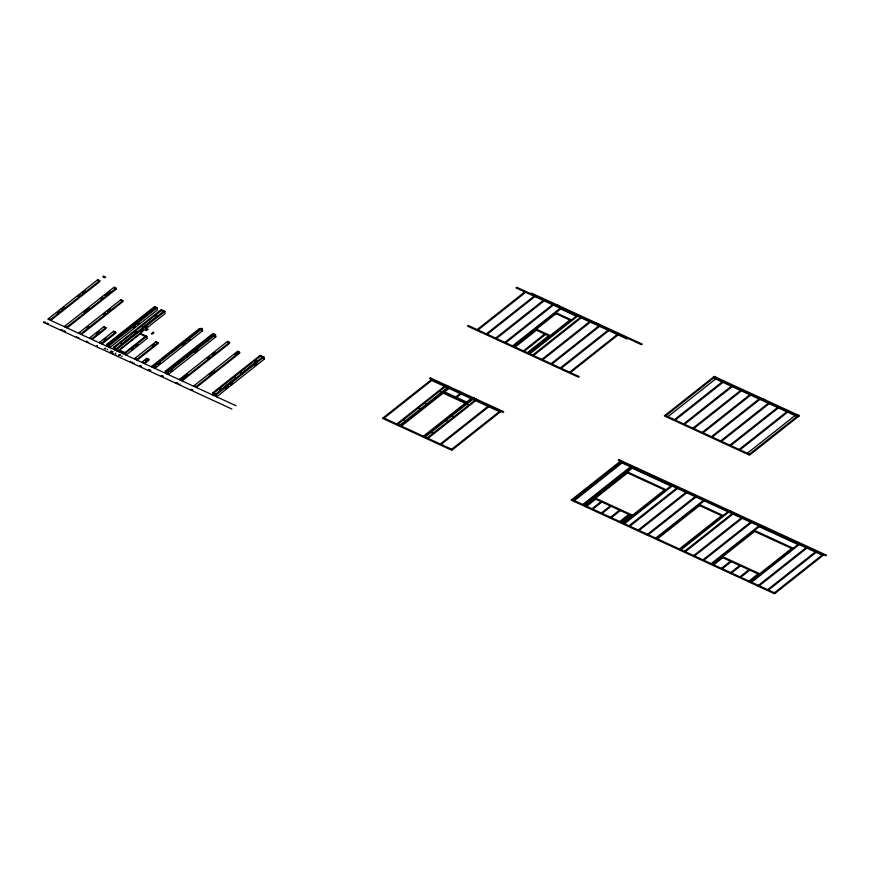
<?xml version="1.0" encoding="UTF-8"?>
<svg xmlns="http://www.w3.org/2000/svg" width="870" height="870" viewBox="0 0 870 870"><rect width="100%" height="100%" fill="white"/><g stroke="black" fill="none" stroke-linecap="round" stroke-linejoin="round"><path stroke-width="1.3" d="M47.861 324.042L48.285 323.607L47.698 323.738M112.458 352.078L113.1 351.73L111.621 351.687M115.797 355.156L115.677 354.819M48.546 318.583L97.712 279.705L99.735 280.629L99.865 281.543L50.699 320.421L50.569 319.507L48.546 318.583L48.676 319.497M57.05 312.874L59.138 311.221M61.237 309.568L64.369 307.088M77.974 296.333L80.062 294.68M82.161 293.016L85.293 290.536M45.044 322.748L45.544 322.324M50.569 319.507L99.735 280.629M46.73 323.466L47.056 323.205M64.913 326.109L114.079 287.231L116.091 288.166L116.232 289.079L67.066 327.957L66.925 327.044L64.913 326.109L65.043 327.022M61.107 329.556L60.345 329.599M83.879 312.134L89.099 308.002M100.615 298.899L102.703 297.246M104.791 295.593L110.022 291.461M61.455 330.187L61.89 329.741M62.281 330.056L62.281 330.154M66.925 327.044L116.091 288.166M63.51 331.307L63.956 330.872M64.608 330.991L64.097 331.405M64.641 331.448L65.185 331.437M79.148 332.666L120.854 299.682L122.877 300.618L123.018 301.531L81.302 334.515L81.171 333.601L79.148 332.666L79.279 333.58M86.587 327.816L88.664 326.163M103.269 314.614L105.357 312.972M107.434 311.319L110.566 308.85M76.408 337.103L76.854 336.668M81.171 333.601L122.877 300.618M89.969 337.658L103.856 326.674L105.879 327.609L106.01 328.523L92.133 339.496L91.992 338.582L89.969 337.658L90.11 338.571M96.059 333.862L99.028 331.513M87.054 341.388L86.543 341.801M91.992 338.582L105.879 327.609M87.881 342.356L88.153 342.127M99.8 342.182L113.687 331.209L115.71 332.133L115.84 333.047L101.964 344.031L101.823 343.117L99.8 342.182L99.941 343.095M103.911 339.952L105.89 338.387M97.157 345.901L97.005 346.478M96.755 346.358L97.342 345.988M96.94 346.445L97.092 345.868M101.823 343.117L115.71 332.133M106.858 344.292L154.479 306.631L157.078 307.828L157.394 309.959L109.772 347.619L109.457 345.488L106.858 344.292L107.173 346.423M155.349 307.034L107.728 344.694L108.043 346.825M156.208 307.436L108.587 345.096L108.913 347.228M105.063 348.772L105.825 348.478L105.248 348.848M109.457 345.488L157.078 307.828M133.251 327.979L135.361 326.304M137.482 324.63L139.602 322.955M107.706 349.349L107.195 349.751M113.459 347.337L161.081 309.676L164.843 311.406L165.159 313.537L117.537 351.197L117.211 349.066L113.459 347.337L113.774 349.468M110.718 351.273L111.371 350.936M109.642 352.274L109.924 352.046M122.05 344.009L136.873 332.286M143.224 327.272L156.981 316.386M112.186 351.948L112.556 351.567M112.045 352.785L111.295 353.089M117.211 349.066L164.843 311.406M141.005 331.546L143.126 329.871M145.246 328.197L147.356 326.522M113.241 354.155L113.829 353.785M115.873 353.002L115.362 353.416M119.07 355.21L119.69 354.851M120.212 355.09L119.69 355.493M145.964 335.929L124.878 352.589L125.204 354.721M146.823 336.32L147.15 338.452L126.063 355.123L125.748 352.992L146.823 336.32L140.179 333.264M121.713 356.428L122.224 356.015M131.522 349.718L133.632 348.054M135.742 346.39L137.851 344.727M130.641 361.257L130.326 361.67M134.915 358.342L155.991 341.682L158.014 342.606L158.155 343.519L137.069 360.191L136.938 359.277L134.915 358.342L135.046 359.256M151.913 345.923L154.023 344.259M132.153 362.507L132.588 362.072M136.938 359.277L158.014 342.606M133.741 363.181L134.023 362.964M142.397 361.8L146.769 358.342L148.792 359.267L148.933 360.18L144.561 363.638L144.42 362.725L142.397 361.8L142.539 362.703M145.159 360.637L146.91 359.256L146.769 358.342M139.776 366.205L139.907 365.704M144.42 362.725L148.792 359.267M140.744 365.998L140.407 366.259M152.043 367.086L151.902 366.172L199.524 328.512L201.546 329.436M148.487 369.837L149.075 369.467M171.085 352.024L173.206 350.349M175.327 348.674L177.436 346.999M179.557 345.325L181.667 343.65M148.672 369.924L149.259 369.554M153.74 365.889L201.361 328.229L202.231 328.621L202.547 330.752L154.925 368.412L154.61 366.281L153.74 365.889L154.066 368.01L156.176 366.335M148.868 370.011L148.998 369.435M154.61 366.281L202.231 328.621M150.608 370.348L150.282 370.381M150.129 370.598L150.749 370.239M158.296 364.671L160.406 362.997M182.635 345.423L185.81 342.91M187.931 341.236L190.041 339.561M165.278 371.196L212.911 333.536L215.51 334.732L215.825 336.864L168.204 374.524L167.888 372.393L165.278 371.196L165.605 373.328M213.77 333.939L166.148 371.599L166.464 373.73M214.64 334.341L167.018 372.001L167.334 374.122M167.888 372.393L215.51 334.732M170.509 371.62L172.63 369.946M194.847 352.372L198.023 349.86M179.894 379.059L227.516 341.399L229.539 342.334L229.68 343.248L182.058 380.908L181.917 379.994L179.894 379.059L180.036 379.972M175.881 382.735L175.718 382.669M182.145 378.298L187.441 374.111M207.549 358.212L209.659 356.537M211.78 354.862L214.955 352.35M177.175 382.691L176.664 383.104M177.219 383.355L177.056 383.289M181.917 379.994L229.539 342.334M177.828 383.637L178.089 383.344M179.579 384.442L180.025 384.007M194.162 385.627L237.608 351.273L239.631 352.198L239.761 353.111L196.315 387.465L196.185 386.563L194.162 385.627L194.293 386.541M209.126 374.807L214.433 370.62M234.563 354.699L236.683 353.024M191.944 389.586L191.617 389.858M196.185 386.563L239.631 352.198M192.575 390.141L192.781 390.304M212.563 392.968L260.184 355.308L263.936 357.037L264.262 359.169L216.641 396.829L216.315 394.697L212.563 392.968L212.878 395.1M220.099 390.478L234.911 378.754M241.262 373.741L256.074 362.018M216.315 394.697L263.936 357.037M225.297 388.89L228.473 386.389M230.583 384.714L232.703 383.039M254.921 365.465L257.041 363.79M477.162 329.599L524.784 291.939M478.021 330.002L525.654 292.342M530.613 293.658L531.385 293.049L642.31 344.118L641.538 344.737L516.747 287.274L515.975 287.883L626.9 338.963L627.672 338.343M486.406 333.852L534.028 296.191M487.265 334.254L534.898 296.594M431.64 379.461L382.474 418.339L451.802 450.268L500.968 411.39M384.116 418.133L431.737 380.473M495.65 338.115L543.271 300.454M496.52 338.506L544.141 300.846M396.829 423.984L444.45 386.323M397.688 424.386L445.309 386.726M399.711 425.321L447.332 387.661M504.894 342.367L552.515 304.707M400.581 425.713L448.202 388.053M505.764 342.769L553.385 305.109M401.451 426.115L443.156 393.131M444.7 391.913L449.072 388.455M512.539 345.89L560.16 308.23M513.409 346.293L561.03 308.632M514.268 346.684L555.984 313.7M515.138 347.087L536.475 330.208M455.826 397.035L460.197 393.577M456.685 397.427L461.056 393.979M523.381 350.882L544.718 334.004M524.251 351.284L545.588 334.406M527.274 352.676L548.611 335.798M528.144 353.068L569.85 320.084M423.396 436.229L465.113 403.245M466.657 402.016L471.029 398.569M529.003 353.47L576.625 315.81M424.266 436.62L471.888 398.96M529.873 353.872L577.495 316.212M425.136 437.023L472.758 399.363M427.159 437.958L474.781 400.298M532.625 355.134L580.246 317.474M428.018 438.349L475.651 400.689M533.495 355.536L581.116 317.876M541.869 359.397L589.49 321.737M542.739 359.788L590.36 322.128M440.296 444.004L487.929 406.344M441.166 444.407L488.788 406.747M551.112 363.649L598.734 325.989M551.982 364.051L599.604 326.391M451.715 449.257L499.337 411.597M560.356 367.901L607.978 330.241M561.226 368.304L608.848 330.644M569.6 372.164L617.221 334.504M570.47 372.556L618.091 334.906M714.226 376.438L664.288 415.925L749.505 455.173L799.443 415.675L714.226 376.438L715.477 377.982L716.249 377.373L713.454 377.047L798.671 416.284L797.42 414.751L796.648 415.36L799.443 415.675M665.92 415.719L713.552 378.058M667.942 416.654L715.575 378.994M620.332 461.241L571.166 500.119L774.539 593.764L823.705 554.886M572.808 499.913L620.43 462.253M674.446 419.644L722.067 381.984M573.526 500.25L621.158 462.59M675.316 420.047L722.937 382.387M574.396 500.641L622.017 462.981M683.689 423.897L731.311 386.236M582.769 504.502L630.402 466.842M684.559 424.299L732.181 386.639M583.639 504.904L631.261 467.244M584.074 505.1L631.696 467.44M584.944 505.503L632.566 467.842M585.804 505.894L627.52 472.91M586.674 506.296L595.667 499.184M692.933 428.16L740.555 390.499M592.013 508.754L601.018 501.642M693.803 428.551L741.425 390.891M592.883 509.157L601.877 502.044M702.177 432.412L749.799 394.752M601.257 513.017L610.261 505.894M703.047 432.814L750.669 395.154M602.127 513.409L611.131 506.296M711.421 436.664L759.042 399.004M610.501 517.269L619.505 510.157M712.291 437.066L759.912 399.406M611.371 517.672L620.375 510.559M720.664 440.927L768.286 403.267M619.755 521.532L628.749 514.409M721.534 441.329L769.156 403.669M620.614 521.924L629.619 514.812M621.919 522.522L630.913 515.41M622.779 522.924L664.495 489.94M623.649 523.327L671.27 485.667M624.519 523.718L672.14 486.058M674.065 485.982L674.837 485.373M729.908 445.179L777.53 407.519M628.999 525.784L676.621 488.124M730.778 445.581L778.4 407.921M629.858 526.187L677.48 488.527M739.152 449.442L786.784 411.782M638.243 530.037L685.864 492.376M740.022 449.833L787.644 412.173M639.102 530.439L686.724 492.779M747.384 453.226L795.017 415.566M647.487 534.3L695.108 496.639M647.149 535.104L647.911 534.495M695.543 496.835L696.315 496.226M749.407 454.162L797.04 416.502M648.346 534.691L695.978 497.031M655.719 538.084L703.341 500.424M656.578 538.486L704.211 500.826M657.448 538.889L699.545 505.6M679.405 548.992L721.502 515.703M680.275 549.394L727.896 511.734M681.134 549.796L728.755 512.136M684.462 551.319L732.083 513.659M685.321 551.721L732.953 514.061M693.705 555.582L741.327 517.922M694.564 555.973L742.197 518.313M702.949 559.834L750.571 522.174M703.819 560.236L751.441 522.576M711.182 563.629L758.803 525.969M712.051 564.021L759.673 526.361M712.911 564.423L754.627 531.439M713.781 564.826L722.774 557.703M721.437 568.349L730.43 561.237M722.307 568.752L731.3 561.629M730.68 572.601L739.674 565.489M731.55 573.004L740.544 565.891M739.924 576.864L748.918 569.741M740.794 577.256L749.788 570.144M749.026 581.051L758.02 573.939M749.886 581.454L791.602 548.47M750.756 581.845L798.377 544.185M751.626 582.247L799.247 544.587M758.412 585.369L806.033 547.708M758.074 586.184L758.847 585.575M806.468 547.915L807.24 547.306M759.282 585.771L806.903 548.111M767.655 589.632L815.277 551.971M768.525 590.034L816.147 552.374M774.441 592.753L822.074 555.093M712.682 377.656L797.899 416.904M560.639 308.937L576.244 316.114M555.886 312.689L571.492 319.877M555.114 313.298L570.72 320.486M536.377 329.208L550.242 335.592M535.615 329.817L549.481 336.201M665.061 415.316L750.277 454.564M619.56 461.85L822.933 555.495M632.175 468.147L670.89 485.971M759.282 526.665L797.997 544.489M430.867 380.07L500.206 411.999M699.447 504.589L723.133 515.497M627.422 471.91L666.137 489.734M754.529 530.428L793.244 548.252M698.675 505.198L722.372 516.106M626.65 472.519L665.365 490.343M753.757 531.037L792.472 548.861M443.83 391.511L467.516 402.418M443.058 392.12L466.755 403.027M439.404 391.402L441.427 392.337M442.286 392.729L465.983 403.637M466.842 404.039L468.865 404.974M424.462 403.223L426.485 404.148M451.9 415.849L453.922 416.784M418.546 407.889L420.569 408.824M445.995 420.525L448.017 421.461M595.58 498.173L632.555 515.203M722.687 556.702L759.662 573.721M594.808 498.782L631.783 515.812M721.915 557.311L758.89 574.33M403.604 419.71L405.627 420.645M431.052 432.346L433.064 433.282M116.232 289.079L114.209 288.144L114.079 287.231M571.938 499.51L775.311 593.155M201.688 330.35L202.547 330.752M214.955 336.462L215.825 336.864M263.392 358.766L264.262 359.169M383.246 417.73L452.574 449.659M257.161 361.311L255.138 360.387L255.28 361.289L257.302 362.224M208.474 339.213L207.604 338.811L207.919 340.942M141.223 326.467L143.245 327.392M193.042 350.327L193.912 350.73M236.303 377.808L234.28 376.873L234.421 377.787L236.444 378.722M187.746 355.602L186.876 355.21L187.191 357.342M141.821 334.874L145.029 336.342M146.28 338.049L147.15 338.452M122.518 343.791L120.495 342.856L120.636 343.77M172.314 366.716L173.184 367.118M125.748 352.992L119.103 349.936L119.418 352.067M114.459 348.652L116.482 349.577M119.668 351.045L125.019 353.503M213.563 394.284L215.586 395.208M119.723 351.349L125.062 353.807M151.902 366.172L153.925 367.096M47.806 319.083L236.009 405.746M120.549 355.243L120.103 355.678M104.987 348.272L104.215 348.381M140.19 365.563L139.744 366.009M141.266 366.063L140.82 366.498M161.613 375.47L161.157 375.829M161.929 375.622L161.483 376.058M191.215 389.249L190.769 389.695M192.477 389.651L192.031 390.097M44.239 321.726L43.772 322.161M47.578 323.27L47.132 323.705M78.822 337.571L78.376 338.017M86.598 341.181L86.163 341.627M148.324 369.772L148.933 370.044M60.193 329.599L60.737 329.85M43.5 322.291L231.866 409.02M263.208 357.548L263.077 356.635L215.456 394.295L215.771 396.426M261.185 356.624L261.054 355.71L213.433 393.37L213.748 395.491M242.36 374.046L242.219 373.132L240.196 372.197L240.337 373.11M237.608 351.273L237.738 352.187M227.516 341.399L227.657 342.312M221.502 390.532L221.361 389.619L219.338 388.694L219.479 389.608M199.524 328.512L199.665 329.425M164.115 311.917L163.973 311.003L116.352 348.663L116.667 350.795M162.092 310.992L161.95 310.079L114.329 347.739L114.644 349.87M155.991 341.682L156.132 342.595M140.755 334.374L140.614 333.46L119.538 350.131L119.853 352.263M120.854 299.682L120.995 300.596M113.687 331.209L113.818 332.112M97.712 279.705L97.842 280.608M103.856 326.674L103.987 327.588M103.606 276.236L102.834 276.845L104.857 277.78L105.629 277.171L103.606 276.236M111.349 352.47L110.838 352.872L111.349 352.47M147.911 329.143L146.117 330.556L147.911 329.143M119.516 354.764L118.994 355.178L119.516 354.764M153.098 332.34L151.293 333.765L152.163 334.167L153.957 332.742L153.098 332.34M162.951 376.09L162.44 376.503L163.027 376.123M468.354 325.543L467.581 326.152L578.506 377.232L579.279 376.623L468.354 325.543M430.389 377.928L429.617 378.537L502.99 412.315L503.763 411.706L430.389 377.928M446.854 385.508L446.082 386.117L448.876 386.432L448.104 387.052L446.854 385.508M557.67 305.152L556.898 305.762L559.693 306.077L558.921 306.686L557.67 305.152M474.302 398.145L473.53 398.754L476.325 399.069L475.553 399.678L474.302 398.145M596.374 322.977L595.613 323.586L598.397 323.901L597.625 324.51L596.374 322.977M619.081 459.697L618.309 460.317L825.728 555.81L826.5 555.201L619.081 459.697M763.044 398.917L762.272 399.526L765.067 399.852L764.295 400.461L763.044 398.917M730.3 510.907L729.528 511.527L732.322 511.843L731.55 512.452L730.3 510.907M157.807 315.886L155.784 314.951L155.915 315.864L157.938 316.8L157.807 315.886M137.079 332.275L135.057 331.339L135.187 332.253L137.21 333.188L137.079 332.275"/></g></svg>
